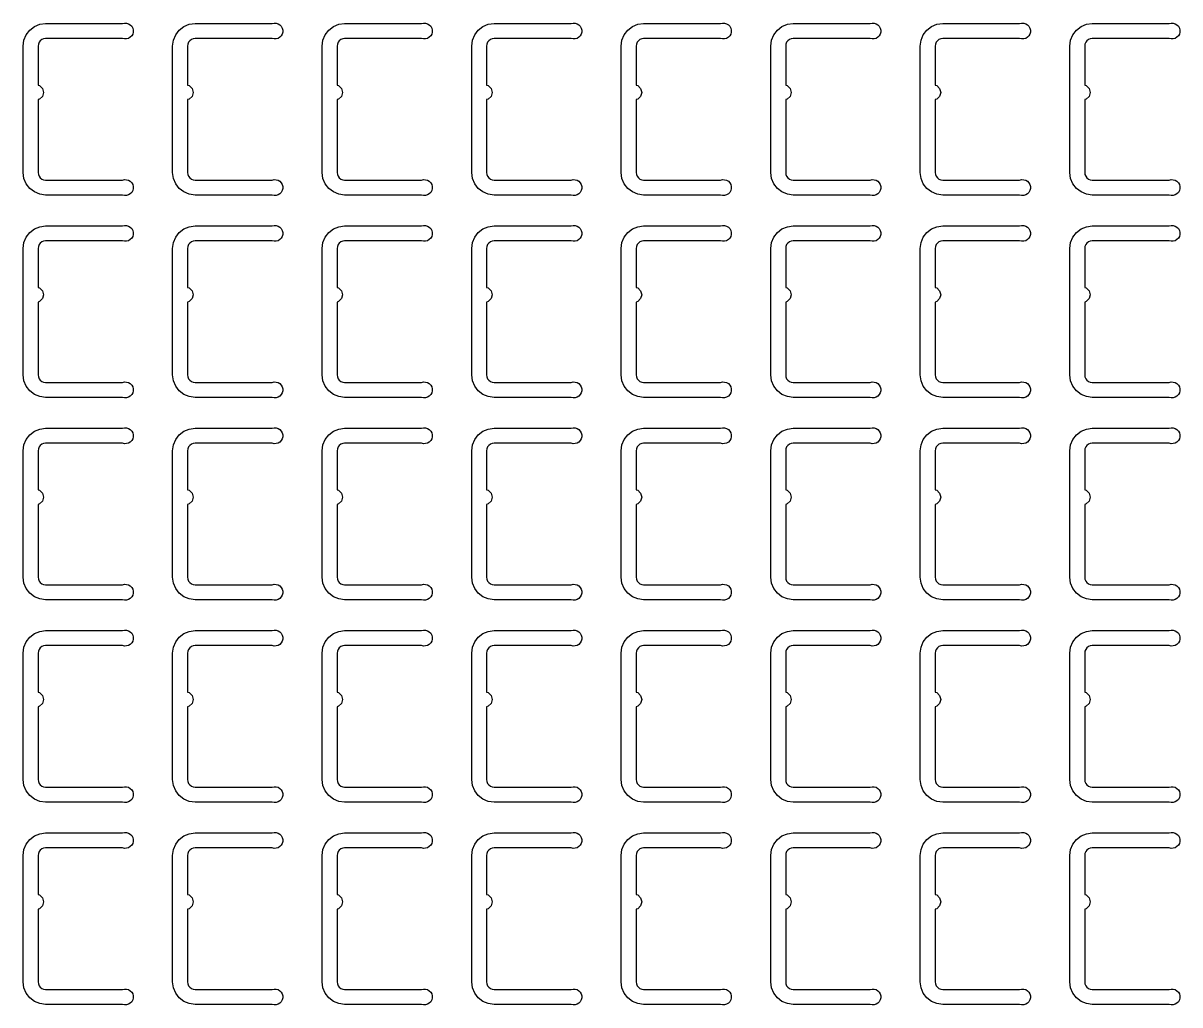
# Model space of a CAD drawing. Extents: x 11 to 212, y 11 to 212.
# Drawn here: x 79.67 to 93.32, y 99.44 to 111.02 of the extents above; entities that cross this region are included whole.
import ezdxf

# ---------------------------------------------------------------- set-up
doc = ezdxf.new("R2010")
doc.units = 0
doc.layers.add('L4', color=7, linetype='continuous')

msp = doc.modelspace()

# ---------------------------------------------------------------- linework, layer by layer
at = {"layer": 'L4'}
for points in [[(80.844, 109.171), (80.867, 109.176), (80.891, 109.175), (80.914, 109.168), (80.935, 109.156), (80.952, 109.139), (80.964, 109.118), (80.97, 109.094), (80.97, 109.07), (80.964, 109.047), (80.952, 109.026), (80.935, 109.009), (80.914, 108.996), (80.891, 108.989), (80.867, 108.989), (80.844, 108.994), (79.935, 108.994), (79.867, 109.003), (79.803, 109.03), (79.748, 109.072), (79.706, 109.126), (79.68, 109.19), (79.671, 109.259), (79.671, 110.753), (79.68, 110.821), (79.706, 110.885), (79.748, 110.94), (79.803, 110.982), (79.867, 111.009), (79.935, 111.018), (80.844, 111.018), (80.867, 111.023), (80.891, 111.022), (80.914, 111.016), (80.935, 111.003), (80.952, 110.986), (80.964, 110.965), (80.97, 110.941), (80.97, 110.917), (80.964, 110.894), (80.952, 110.873), (80.935, 110.856), (80.914, 110.843), (80.891, 110.836), (80.867, 110.836), (80.844, 110.841), (79.935, 110.841), (79.912, 110.838), (79.891, 110.829), (79.873, 110.815), (79.859, 110.797), (79.85, 110.776), (79.847, 110.753), (79.847, 110.292), (79.865, 110.287), (79.899, 110.253), (79.912, 110.206), (79.899, 110.159), (79.865, 110.124), (79.847, 110.12), (79.847, 109.259), (79.85, 109.236), (79.859, 109.215), (79.873, 109.196), (79.891, 109.182), (79.912, 109.174), (79.935, 109.171)], [(82.608, 109.171), (82.632, 109.176), (82.656, 109.175), (82.679, 109.168), (82.7, 109.156), (82.717, 109.139), (82.728, 109.118), (82.735, 109.094), (82.735, 109.07), (82.728, 109.047), (82.717, 109.026), (82.7, 109.009), (82.679, 108.996), (82.656, 108.989), (82.632, 108.989), (82.608, 108.994), (81.7, 108.994), (81.631, 109.003), (81.568, 109.03), (81.513, 109.072), (81.471, 109.126), (81.444, 109.19), (81.435, 109.259), (81.435, 110.753), (81.444, 110.821), (81.471, 110.885), (81.513, 110.94), (81.568, 110.982), (81.631, 111.009), (81.7, 111.018), (82.608, 111.018), (82.632, 111.023), (82.656, 111.022), (82.679, 111.016), (82.7, 111.003), (82.717, 110.986), (82.728, 110.965), (82.735, 110.941), (82.735, 110.917), (82.728, 110.894), (82.717, 110.873), (82.7, 110.856), (82.679, 110.843), (82.656, 110.836), (82.632, 110.836), (82.608, 110.841), (81.7, 110.841), (81.677, 110.838), (81.656, 110.829), (81.638, 110.815), (81.624, 110.797), (81.615, 110.776), (81.612, 110.753), (81.612, 110.292), (81.629, 110.287), (81.664, 110.253), (81.676, 110.206), (81.664, 110.159), (81.629, 110.124), (81.612, 110.12), (81.612, 109.259), (81.615, 109.236), (81.624, 109.215), (81.638, 109.196), (81.656, 109.182), (81.677, 109.174), (81.7, 109.171)], [(84.373, 109.171), (84.397, 109.176), (84.421, 109.175), (84.444, 109.168), (84.464, 109.156), (84.481, 109.139), (84.493, 109.118), (84.499, 109.094), (84.499, 109.07), (84.493, 109.047), (84.481, 109.026), (84.464, 109.009), (84.444, 108.996), (84.421, 108.989), (84.397, 108.989), (84.373, 108.994), (83.465, 108.994), (83.396, 109.003), (83.332, 109.03), (83.278, 109.072), (83.235, 109.126), (83.209, 109.19), (83.2, 109.259), (83.2, 110.753), (83.209, 110.821), (83.235, 110.885), (83.278, 110.94), (83.332, 110.982), (83.396, 111.009), (83.465, 111.018), (84.373, 111.018), (84.397, 111.023), (84.421, 111.022), (84.444, 111.016), (84.464, 111.003), (84.481, 110.986), (84.493, 110.965), (84.499, 110.941), (84.499, 110.917), (84.493, 110.894), (84.481, 110.873), (84.464, 110.856), (84.444, 110.843), (84.421, 110.836), (84.397, 110.836), (84.373, 110.841), (83.465, 110.841), (83.442, 110.838), (83.421, 110.829), (83.402, 110.815), (83.388, 110.797), (83.379, 110.776), (83.376, 110.753), (83.376, 110.292), (83.394, 110.287), (83.429, 110.253), (83.441, 110.206), (83.429, 110.159), (83.394, 110.124), (83.376, 110.12), (83.376, 109.259), (83.379, 109.236), (83.388, 109.215), (83.402, 109.196), (83.421, 109.182), (83.442, 109.174), (83.465, 109.171)], [(86.138, 109.171), (86.161, 109.176), (86.185, 109.175), (86.209, 109.168), (86.229, 109.156), (86.246, 109.139), (86.258, 109.118), (86.264, 109.094), (86.264, 109.07), (86.258, 109.047), (86.246, 109.026), (86.229, 109.009), (86.209, 108.996), (86.185, 108.989), (86.161, 108.989), (86.138, 108.994), (85.229, 108.994), (85.161, 109.003), (85.097, 109.03), (85.042, 109.072), (85, 109.126), (84.974, 109.19), (84.965, 109.259), (84.965, 110.753), (84.974, 110.821), (85, 110.885), (85.042, 110.94), (85.097, 110.982), (85.161, 111.009), (85.229, 111.018), (86.138, 111.018), (86.161, 111.023), (86.185, 111.022), (86.209, 111.016), (86.229, 111.003), (86.246, 110.986), (86.258, 110.965), (86.264, 110.941), (86.264, 110.917), (86.258, 110.894), (86.246, 110.873), (86.229, 110.856), (86.209, 110.843), (86.185, 110.836), (86.161, 110.836), (86.138, 110.841), (85.229, 110.841), (85.207, 110.838), (85.185, 110.829), (85.167, 110.815), (85.153, 110.797), (85.144, 110.776), (85.141, 110.753), (85.141, 110.292), (85.159, 110.287), (85.193, 110.253), (85.206, 110.206), (85.193, 110.159), (85.159, 110.124), (85.141, 110.12), (85.141, 109.259), (85.144, 109.236), (85.153, 109.215), (85.167, 109.196), (85.185, 109.182), (85.207, 109.174), (85.229, 109.171)], [(87.903, 109.171), (87.926, 109.176), (87.95, 109.175), (87.973, 109.168), (87.994, 109.156), (88.011, 109.139), (88.023, 109.118), (88.029, 109.094), (88.029, 109.07), (88.023, 109.047), (88.011, 109.026), (87.994, 109.009), (87.973, 108.996), (87.95, 108.989), (87.926, 108.989), (87.903, 108.994), (86.994, 108.994), (86.926, 109.003), (86.862, 109.03), (86.807, 109.072), (86.765, 109.126), (86.738, 109.19), (86.729, 109.259), (86.729, 110.753), (86.738, 110.821), (86.765, 110.885), (86.807, 110.94), (86.862, 110.982), (86.926, 111.009), (86.994, 111.018), (87.903, 111.018), (87.926, 111.023), (87.95, 111.022), (87.973, 111.016), (87.994, 111.003), (88.011, 110.986), (88.023, 110.965), (88.029, 110.941), (88.029, 110.917), (88.023, 110.894), (88.011, 110.873), (87.994, 110.856), (87.973, 110.843), (87.95, 110.836), (87.926, 110.836), (87.903, 110.841), (86.994, 110.841), (86.971, 110.838), (86.95, 110.829), (86.932, 110.815), (86.918, 110.797), (86.909, 110.776), (86.906, 110.753), (86.906, 110.292), (86.924, 110.287), (86.958, 110.253), (86.971, 110.206), (86.958, 110.159), (86.924, 110.124), (86.906, 110.12), (86.906, 109.259), (86.909, 109.236), (86.918, 109.215), (86.932, 109.196), (86.95, 109.182), (86.971, 109.174), (86.994, 109.171)], [(89.667, 109.171), (89.691, 109.176), (89.715, 109.175), (89.738, 109.168), (89.759, 109.156), (89.775, 109.139), (89.787, 109.118), (89.793, 109.094), (89.793, 109.07), (89.787, 109.047), (89.775, 109.026), (89.759, 109.009), (89.738, 108.996), (89.715, 108.989), (89.691, 108.989), (89.667, 108.994), (88.759, 108.994), (88.69, 109.003), (88.626, 109.03), (88.572, 109.072), (88.53, 109.126), (88.503, 109.19), (88.494, 109.259), (88.494, 110.753), (88.503, 110.821), (88.53, 110.885), (88.572, 110.94), (88.626, 110.982), (88.69, 111.009), (88.759, 111.018), (89.667, 111.018), (89.691, 111.023), (89.715, 111.022), (89.738, 111.016), (89.759, 111.003), (89.775, 110.986), (89.787, 110.965), (89.793, 110.941), (89.793, 110.917), (89.787, 110.894), (89.775, 110.873), (89.759, 110.856), (89.738, 110.843), (89.715, 110.836), (89.691, 110.836), (89.667, 110.841), (88.759, 110.841), (88.736, 110.838), (88.715, 110.829), (88.696, 110.815), (88.682, 110.797), (88.674, 110.776), (88.671, 110.753), (88.671, 110.292), (88.688, 110.287), (88.723, 110.253), (88.735, 110.206), (88.723, 110.159), (88.688, 110.124), (88.671, 110.12), (88.671, 109.259), (88.674, 109.236), (88.682, 109.215), (88.696, 109.196), (88.715, 109.182), (88.736, 109.174), (88.759, 109.171)], [(91.432, 109.171), (91.455, 109.176), (91.48, 109.175), (91.503, 109.168), (91.523, 109.156), (91.54, 109.139), (91.552, 109.118), (91.558, 109.094), (91.558, 109.07), (91.552, 109.047), (91.54, 109.026), (91.523, 109.009), (91.503, 108.996), (91.48, 108.989), (91.455, 108.989), (91.432, 108.994), (90.524, 108.994), (90.455, 109.003), (90.391, 109.03), (90.336, 109.072), (90.294, 109.126), (90.268, 109.19), (90.259, 109.259), (90.259, 110.753), (90.268, 110.821), (90.294, 110.885), (90.336, 110.94), (90.391, 110.982), (90.455, 111.009), (90.524, 111.018), (91.432, 111.018), (91.455, 111.023), (91.48, 111.022), (91.503, 111.016), (91.523, 111.003), (91.54, 110.986), (91.552, 110.965), (91.558, 110.941), (91.558, 110.917), (91.552, 110.894), (91.54, 110.873), (91.523, 110.856), (91.503, 110.843), (91.48, 110.836), (91.455, 110.836), (91.432, 110.841), (90.524, 110.841), (90.501, 110.838), (90.479, 110.829), (90.461, 110.815), (90.447, 110.797), (90.438, 110.776), (90.435, 110.753), (90.435, 110.292), (90.453, 110.287), (90.487, 110.253), (90.5, 110.206), (90.487, 110.159), (90.453, 110.124), (90.435, 110.12), (90.435, 109.259), (90.438, 109.236), (90.447, 109.215), (90.461, 109.196), (90.479, 109.182), (90.501, 109.174), (90.524, 109.171)], [(93.197, 109.171), (93.22, 109.176), (93.244, 109.175), (93.267, 109.168), (93.288, 109.156), (93.305, 109.139), (93.317, 109.118), (93.323, 109.094), (93.323, 109.07), (93.317, 109.047), (93.305, 109.026), (93.288, 109.009), (93.267, 108.996), (93.244, 108.989), (93.22, 108.989), (93.197, 108.994), (92.288, 108.994), (92.22, 109.003), (92.156, 109.03), (92.101, 109.072), (92.059, 109.126), (92.033, 109.19), (92.024, 109.259), (92.024, 110.753), (92.033, 110.821), (92.059, 110.885), (92.101, 110.94), (92.156, 110.982), (92.22, 111.009), (92.288, 111.018), (93.197, 111.018), (93.22, 111.023), (93.244, 111.022), (93.267, 111.016), (93.288, 111.003), (93.305, 110.986), (93.317, 110.965), (93.323, 110.941), (93.323, 110.917), (93.317, 110.894), (93.305, 110.873), (93.288, 110.856), (93.267, 110.843), (93.244, 110.836), (93.22, 110.836), (93.197, 110.841), (92.288, 110.841), (92.265, 110.838), (92.244, 110.829), (92.226, 110.815), (92.212, 110.797), (92.203, 110.776), (92.2, 110.753), (92.2, 110.292), (92.218, 110.287), (92.252, 110.253), (92.265, 110.206), (92.252, 110.159), (92.218, 110.124), (92.2, 110.12), (92.2, 109.259), (92.203, 109.236), (92.212, 109.215), (92.226, 109.196), (92.244, 109.182), (92.265, 109.174), (92.288, 109.171)], [(80.844, 106.782), (80.867, 106.788), (80.891, 106.787), (80.914, 106.78), (80.935, 106.768), (80.952, 106.75), (80.964, 106.729), (80.97, 106.706), (80.97, 106.682), (80.964, 106.659), (80.952, 106.638), (80.935, 106.62), (80.914, 106.608), (80.891, 106.601), (80.867, 106.6), (80.844, 106.606), (79.935, 106.606), (79.867, 106.615), (79.803, 106.641), (79.748, 106.683), (79.706, 106.738), (79.68, 106.802), (79.671, 106.871), (79.671, 108.365), (79.68, 108.433), (79.706, 108.497), (79.748, 108.552), (79.803, 108.594), (79.867, 108.62), (79.935, 108.629), (80.844, 108.629), (80.867, 108.635), (80.891, 108.634), (80.914, 108.627), (80.935, 108.615), (80.952, 108.598), (80.964, 108.577), (80.97, 108.553), (80.97, 108.529), (80.964, 108.506), (80.952, 108.485), (80.935, 108.468), (80.914, 108.455), (80.891, 108.448), (80.867, 108.448), (80.844, 108.453), (79.935, 108.453), (79.912, 108.45), (79.891, 108.441), (79.873, 108.427), (79.859, 108.409), (79.85, 108.388), (79.847, 108.365), (79.847, 107.904), (79.865, 107.899), (79.899, 107.865), (79.912, 107.818), (79.899, 107.771), (79.865, 107.736), (79.847, 107.731), (79.847, 106.871), (79.85, 106.848), (79.859, 106.826), (79.873, 106.808), (79.891, 106.794), (79.912, 106.785), (79.935, 106.782)], [(82.608, 106.782), (82.632, 106.788), (82.656, 106.787), (82.679, 106.78), (82.7, 106.768), (82.717, 106.75), (82.728, 106.729), (82.735, 106.706), (82.735, 106.682), (82.728, 106.659), (82.717, 106.638), (82.7, 106.62), (82.679, 106.608), (82.656, 106.601), (82.632, 106.6), (82.608, 106.606), (81.7, 106.606), (81.631, 106.615), (81.568, 106.641), (81.513, 106.683), (81.471, 106.738), (81.444, 106.802), (81.435, 106.871), (81.435, 108.365), (81.444, 108.433), (81.471, 108.497), (81.513, 108.552), (81.568, 108.594), (81.631, 108.62), (81.7, 108.629), (82.608, 108.629), (82.632, 108.635), (82.656, 108.634), (82.679, 108.627), (82.7, 108.615), (82.717, 108.598), (82.728, 108.577), (82.735, 108.553), (82.735, 108.529), (82.728, 108.506), (82.717, 108.485), (82.7, 108.468), (82.679, 108.455), (82.656, 108.448), (82.632, 108.448), (82.608, 108.453), (81.7, 108.453), (81.677, 108.45), (81.656, 108.441), (81.638, 108.427), (81.624, 108.409), (81.615, 108.388), (81.612, 108.365), (81.612, 107.904), (81.629, 107.899), (81.664, 107.865), (81.676, 107.818), (81.664, 107.771), (81.629, 107.736), (81.612, 107.731), (81.612, 106.871), (81.615, 106.848), (81.624, 106.826), (81.638, 106.808), (81.656, 106.794), (81.677, 106.785), (81.7, 106.782)], [(84.373, 106.782), (84.397, 106.788), (84.421, 106.787), (84.444, 106.78), (84.464, 106.768), (84.481, 106.75), (84.493, 106.729), (84.499, 106.706), (84.499, 106.682), (84.493, 106.659), (84.481, 106.638), (84.464, 106.62), (84.444, 106.608), (84.421, 106.601), (84.397, 106.6), (84.373, 106.606), (83.465, 106.606), (83.396, 106.615), (83.332, 106.641), (83.278, 106.683), (83.235, 106.738), (83.209, 106.802), (83.2, 106.871), (83.2, 108.365), (83.209, 108.433), (83.235, 108.497), (83.278, 108.552), (83.332, 108.594), (83.396, 108.62), (83.465, 108.629), (84.373, 108.629), (84.397, 108.635), (84.421, 108.634), (84.444, 108.627), (84.464, 108.615), (84.481, 108.598), (84.493, 108.577), (84.499, 108.553), (84.499, 108.529), (84.493, 108.506), (84.481, 108.485), (84.464, 108.468), (84.444, 108.455), (84.421, 108.448), (84.397, 108.448), (84.373, 108.453), (83.465, 108.453), (83.442, 108.45), (83.421, 108.441), (83.402, 108.427), (83.388, 108.409), (83.379, 108.388), (83.376, 108.365), (83.376, 107.904), (83.394, 107.899), (83.429, 107.865), (83.441, 107.818), (83.429, 107.771), (83.394, 107.736), (83.376, 107.731), (83.376, 106.871), (83.379, 106.848), (83.388, 106.826), (83.402, 106.808), (83.421, 106.794), (83.442, 106.785), (83.465, 106.782)], [(86.138, 106.782), (86.161, 106.788), (86.185, 106.787), (86.209, 106.78), (86.229, 106.768), (86.246, 106.75), (86.258, 106.729), (86.264, 106.706), (86.264, 106.682), (86.258, 106.659), (86.246, 106.638), (86.229, 106.62), (86.209, 106.608), (86.185, 106.601), (86.161, 106.6), (86.138, 106.606), (85.229, 106.606), (85.161, 106.615), (85.097, 106.641), (85.042, 106.683), (85, 106.738), (84.974, 106.802), (84.965, 106.871), (84.965, 108.365), (84.974, 108.433), (85, 108.497), (85.042, 108.552), (85.097, 108.594), (85.161, 108.62), (85.229, 108.629), (86.138, 108.629), (86.161, 108.635), (86.185, 108.634), (86.209, 108.627), (86.229, 108.615), (86.246, 108.598), (86.258, 108.577), (86.264, 108.553), (86.264, 108.529), (86.258, 108.506), (86.246, 108.485), (86.229, 108.468), (86.209, 108.455), (86.185, 108.448), (86.161, 108.448), (86.138, 108.453), (85.229, 108.453), (85.207, 108.45), (85.185, 108.441), (85.167, 108.427), (85.153, 108.409), (85.144, 108.388), (85.141, 108.365), (85.141, 107.904), (85.159, 107.899), (85.193, 107.865), (85.206, 107.818), (85.193, 107.771), (85.159, 107.736), (85.141, 107.731), (85.141, 106.871), (85.144, 106.848), (85.153, 106.826), (85.167, 106.808), (85.185, 106.794), (85.207, 106.785), (85.229, 106.782)], [(87.903, 106.782), (87.926, 106.788), (87.95, 106.787), (87.973, 106.78), (87.994, 106.768), (88.011, 106.75), (88.023, 106.729), (88.029, 106.706), (88.029, 106.682), (88.023, 106.659), (88.011, 106.638), (87.994, 106.62), (87.973, 106.608), (87.95, 106.601), (87.926, 106.6), (87.903, 106.606), (86.994, 106.606), (86.926, 106.615), (86.862, 106.641), (86.807, 106.683), (86.765, 106.738), (86.738, 106.802), (86.729, 106.871), (86.729, 108.365), (86.738, 108.433), (86.765, 108.497), (86.807, 108.552), (86.862, 108.594), (86.926, 108.62), (86.994, 108.629), (87.903, 108.629), (87.926, 108.635), (87.95, 108.634), (87.973, 108.627), (87.994, 108.615), (88.011, 108.598), (88.023, 108.577), (88.029, 108.553), (88.029, 108.529), (88.023, 108.506), (88.011, 108.485), (87.994, 108.468), (87.973, 108.455), (87.95, 108.448), (87.926, 108.448), (87.903, 108.453), (86.994, 108.453), (86.971, 108.45), (86.95, 108.441), (86.932, 108.427), (86.918, 108.409), (86.909, 108.388), (86.906, 108.365), (86.906, 107.904), (86.924, 107.899), (86.958, 107.865), (86.971, 107.818), (86.958, 107.771), (86.924, 107.736), (86.906, 107.731), (86.906, 106.871), (86.909, 106.848), (86.918, 106.826), (86.932, 106.808), (86.95, 106.794), (86.971, 106.785), (86.994, 106.782)], [(89.667, 106.782), (89.691, 106.788), (89.715, 106.787), (89.738, 106.78), (89.759, 106.768), (89.775, 106.75), (89.787, 106.729), (89.793, 106.706), (89.793, 106.682), (89.787, 106.659), (89.775, 106.638), (89.759, 106.62), (89.738, 106.608), (89.715, 106.601), (89.691, 106.6), (89.667, 106.606), (88.759, 106.606), (88.69, 106.615), (88.626, 106.641), (88.572, 106.683), (88.53, 106.738), (88.503, 106.802), (88.494, 106.871), (88.494, 108.365), (88.503, 108.433), (88.53, 108.497), (88.572, 108.552), (88.626, 108.594), (88.69, 108.62), (88.759, 108.629), (89.667, 108.629), (89.691, 108.635), (89.715, 108.634), (89.738, 108.627), (89.759, 108.615), (89.775, 108.598), (89.787, 108.577), (89.793, 108.553), (89.793, 108.529), (89.787, 108.506), (89.775, 108.485), (89.759, 108.468), (89.738, 108.455), (89.715, 108.448), (89.691, 108.448), (89.667, 108.453), (88.759, 108.453), (88.736, 108.45), (88.715, 108.441), (88.696, 108.427), (88.682, 108.409), (88.674, 108.388), (88.671, 108.365), (88.671, 107.904), (88.688, 107.899), (88.723, 107.865), (88.735, 107.818), (88.723, 107.771), (88.688, 107.736), (88.671, 107.731), (88.671, 106.871), (88.674, 106.848), (88.682, 106.826), (88.696, 106.808), (88.715, 106.794), (88.736, 106.785), (88.759, 106.782)], [(91.432, 106.782), (91.455, 106.788), (91.48, 106.787), (91.503, 106.78), (91.523, 106.768), (91.54, 106.75), (91.552, 106.729), (91.558, 106.706), (91.558, 106.682), (91.552, 106.659), (91.54, 106.638), (91.523, 106.62), (91.503, 106.608), (91.48, 106.601), (91.455, 106.6), (91.432, 106.606), (90.524, 106.606), (90.455, 106.615), (90.391, 106.641), (90.336, 106.683), (90.294, 106.738), (90.268, 106.802), (90.259, 106.871), (90.259, 108.365), (90.268, 108.433), (90.294, 108.497), (90.336, 108.552), (90.391, 108.594), (90.455, 108.62), (90.524, 108.629), (91.432, 108.629), (91.455, 108.635), (91.48, 108.634), (91.503, 108.627), (91.523, 108.615), (91.54, 108.598), (91.552, 108.577), (91.558, 108.553), (91.558, 108.529), (91.552, 108.506), (91.54, 108.485), (91.523, 108.468), (91.503, 108.455), (91.48, 108.448), (91.455, 108.448), (91.432, 108.453), (90.524, 108.453), (90.501, 108.45), (90.479, 108.441), (90.461, 108.427), (90.447, 108.409), (90.438, 108.388), (90.435, 108.365), (90.435, 107.904), (90.453, 107.899), (90.487, 107.865), (90.5, 107.818), (90.487, 107.771), (90.453, 107.736), (90.435, 107.731), (90.435, 106.871), (90.438, 106.848), (90.447, 106.826), (90.461, 106.808), (90.479, 106.794), (90.501, 106.785), (90.524, 106.782)], [(93.197, 106.782), (93.22, 106.788), (93.244, 106.787), (93.267, 106.78), (93.288, 106.768), (93.305, 106.75), (93.317, 106.729), (93.323, 106.706), (93.323, 106.682), (93.317, 106.659), (93.305, 106.638), (93.288, 106.62), (93.267, 106.608), (93.244, 106.601), (93.22, 106.6), (93.197, 106.606), (92.288, 106.606), (92.22, 106.615), (92.156, 106.641), (92.101, 106.683), (92.059, 106.738), (92.033, 106.802), (92.024, 106.871), (92.024, 108.365), (92.033, 108.433), (92.059, 108.497), (92.101, 108.552), (92.156, 108.594), (92.22, 108.62), (92.288, 108.629), (93.197, 108.629), (93.22, 108.635), (93.244, 108.634), (93.267, 108.627), (93.288, 108.615), (93.305, 108.598), (93.317, 108.577), (93.323, 108.553), (93.323, 108.529), (93.317, 108.506), (93.305, 108.485), (93.288, 108.468), (93.267, 108.455), (93.244, 108.448), (93.22, 108.448), (93.197, 108.453), (92.288, 108.453), (92.265, 108.45), (92.244, 108.441), (92.226, 108.427), (92.212, 108.409), (92.203, 108.388), (92.2, 108.365), (92.2, 107.904), (92.218, 107.899), (92.252, 107.865), (92.265, 107.818), (92.252, 107.771), (92.218, 107.736), (92.2, 107.731), (92.2, 106.871), (92.203, 106.848), (92.212, 106.826), (92.226, 106.808), (92.244, 106.794), (92.265, 106.785), (92.288, 106.782)], [(80.844, 104.394), (80.867, 104.4), (80.891, 104.399), (80.914, 104.392), (80.935, 104.38), (80.952, 104.362), (80.964, 104.341), (80.97, 104.318), (80.97, 104.294), (80.964, 104.271), (80.952, 104.25), (80.935, 104.232), (80.914, 104.22), (80.891, 104.213), (80.867, 104.212), (80.844, 104.218), (79.935, 104.218), (79.867, 104.227), (79.803, 104.253), (79.748, 104.295), (79.706, 104.35), (79.68, 104.414), (79.671, 104.482), (79.671, 105.976), (79.68, 106.045), (79.706, 106.109), (79.748, 106.164), (79.803, 106.206), (79.867, 106.232), (79.935, 106.241), (80.844, 106.241), (80.867, 106.247), (80.891, 106.246), (80.914, 106.239), (80.935, 106.227), (80.952, 106.209), (80.964, 106.188), (80.97, 106.165), (80.97, 106.141), (80.964, 106.118), (80.952, 106.097), (80.935, 106.079), (80.914, 106.067), (80.891, 106.06), (80.867, 106.059), (80.844, 106.065), (79.935, 106.065), (79.912, 106.062), (79.891, 106.053), (79.873, 106.039), (79.859, 106.021), (79.85, 105.999), (79.847, 105.976), (79.847, 105.516), (79.865, 105.511), (79.899, 105.476), (79.912, 105.429), (79.899, 105.382), (79.865, 105.348), (79.847, 105.343), (79.847, 104.482), (79.85, 104.46), (79.859, 104.438), (79.873, 104.42), (79.891, 104.406), (79.912, 104.397), (79.935, 104.394)], [(82.608, 104.394), (82.632, 104.4), (82.656, 104.399), (82.679, 104.392), (82.7, 104.38), (82.717, 104.362), (82.728, 104.341), (82.735, 104.318), (82.735, 104.294), (82.728, 104.271), (82.717, 104.25), (82.7, 104.232), (82.679, 104.22), (82.656, 104.213), (82.632, 104.212), (82.608, 104.218), (81.7, 104.218), (81.631, 104.227), (81.568, 104.253), (81.513, 104.295), (81.471, 104.35), (81.444, 104.414), (81.435, 104.482), (81.435, 105.976), (81.444, 106.045), (81.471, 106.109), (81.513, 106.164), (81.568, 106.206), (81.631, 106.232), (81.7, 106.241), (82.608, 106.241), (82.632, 106.247), (82.656, 106.246), (82.679, 106.239), (82.7, 106.227), (82.717, 106.209), (82.728, 106.188), (82.735, 106.165), (82.735, 106.141), (82.728, 106.118), (82.717, 106.097), (82.7, 106.079), (82.679, 106.067), (82.656, 106.06), (82.632, 106.059), (82.608, 106.065), (81.7, 106.065), (81.677, 106.062), (81.656, 106.053), (81.638, 106.039), (81.624, 106.021), (81.615, 105.999), (81.612, 105.976), (81.612, 105.516), (81.629, 105.511), (81.664, 105.476), (81.676, 105.429), (81.664, 105.382), (81.629, 105.348), (81.612, 105.343), (81.612, 104.482), (81.615, 104.46), (81.624, 104.438), (81.638, 104.42), (81.656, 104.406), (81.677, 104.397), (81.7, 104.394)], [(84.373, 104.394), (84.397, 104.4), (84.421, 104.399), (84.444, 104.392), (84.464, 104.38), (84.481, 104.362), (84.493, 104.341), (84.499, 104.318), (84.499, 104.294), (84.493, 104.271), (84.481, 104.25), (84.464, 104.232), (84.444, 104.22), (84.421, 104.213), (84.397, 104.212), (84.373, 104.218), (83.465, 104.218), (83.396, 104.227), (83.332, 104.253), (83.278, 104.295), (83.235, 104.35), (83.209, 104.414), (83.2, 104.482), (83.2, 105.976), (83.209, 106.045), (83.235, 106.109), (83.278, 106.164), (83.332, 106.206), (83.396, 106.232), (83.465, 106.241), (84.373, 106.241), (84.397, 106.247), (84.421, 106.246), (84.444, 106.239), (84.464, 106.227), (84.481, 106.209), (84.493, 106.188), (84.499, 106.165), (84.499, 106.141), (84.493, 106.118), (84.481, 106.097), (84.464, 106.079), (84.444, 106.067), (84.421, 106.06), (84.397, 106.059), (84.373, 106.065), (83.465, 106.065), (83.442, 106.062), (83.421, 106.053), (83.402, 106.039), (83.388, 106.021), (83.379, 105.999), (83.376, 105.976), (83.376, 105.516), (83.394, 105.511), (83.429, 105.476), (83.441, 105.429), (83.429, 105.382), (83.394, 105.348), (83.376, 105.343), (83.376, 104.482), (83.379, 104.46), (83.388, 104.438), (83.402, 104.42), (83.421, 104.406), (83.442, 104.397), (83.465, 104.394)], [(86.138, 104.394), (86.161, 104.4), (86.185, 104.399), (86.209, 104.392), (86.229, 104.38), (86.246, 104.362), (86.258, 104.341), (86.264, 104.318), (86.264, 104.294), (86.258, 104.271), (86.246, 104.25), (86.229, 104.232), (86.209, 104.22), (86.185, 104.213), (86.161, 104.212), (86.138, 104.218), (85.229, 104.218), (85.161, 104.227), (85.097, 104.253), (85.042, 104.295), (85, 104.35), (84.974, 104.414), (84.965, 104.482), (84.965, 105.976), (84.974, 106.045), (85, 106.109), (85.042, 106.164), (85.097, 106.206), (85.161, 106.232), (85.229, 106.241), (86.138, 106.241), (86.161, 106.247), (86.185, 106.246), (86.209, 106.239), (86.229, 106.227), (86.246, 106.209), (86.258, 106.188), (86.264, 106.165), (86.264, 106.141), (86.258, 106.118), (86.246, 106.097), (86.229, 106.079), (86.209, 106.067), (86.185, 106.06), (86.161, 106.059), (86.138, 106.065), (85.229, 106.065), (85.207, 106.062), (85.185, 106.053), (85.167, 106.039), (85.153, 106.021), (85.144, 105.999), (85.141, 105.976), (85.141, 105.516), (85.159, 105.511), (85.193, 105.476), (85.206, 105.429), (85.193, 105.382), (85.159, 105.348), (85.141, 105.343), (85.141, 104.482), (85.144, 104.46), (85.153, 104.438), (85.167, 104.42), (85.185, 104.406), (85.207, 104.397), (85.229, 104.394)], [(87.903, 104.394), (87.926, 104.4), (87.95, 104.399), (87.973, 104.392), (87.994, 104.38), (88.011, 104.362), (88.023, 104.341), (88.029, 104.318), (88.029, 104.294), (88.023, 104.271), (88.011, 104.25), (87.994, 104.232), (87.973, 104.22), (87.95, 104.213), (87.926, 104.212), (87.903, 104.218), (86.994, 104.218), (86.926, 104.227), (86.862, 104.253), (86.807, 104.295), (86.765, 104.35), (86.738, 104.414), (86.729, 104.482), (86.729, 105.976), (86.738, 106.045), (86.765, 106.109), (86.807, 106.164), (86.862, 106.206), (86.926, 106.232), (86.994, 106.241), (87.903, 106.241), (87.926, 106.247), (87.95, 106.246), (87.973, 106.239), (87.994, 106.227), (88.011, 106.209), (88.023, 106.188), (88.029, 106.165), (88.029, 106.141), (88.023, 106.118), (88.011, 106.097), (87.994, 106.079), (87.973, 106.067), (87.95, 106.06), (87.926, 106.059), (87.903, 106.065), (86.994, 106.065), (86.971, 106.062), (86.95, 106.053), (86.932, 106.039), (86.918, 106.021), (86.909, 105.999), (86.906, 105.976), (86.906, 105.516), (86.924, 105.511), (86.958, 105.476), (86.971, 105.429), (86.958, 105.382), (86.924, 105.348), (86.906, 105.343), (86.906, 104.482), (86.909, 104.46), (86.918, 104.438), (86.932, 104.42), (86.95, 104.406), (86.971, 104.397), (86.994, 104.394)], [(89.667, 104.394), (89.691, 104.4), (89.715, 104.399), (89.738, 104.392), (89.759, 104.38), (89.775, 104.362), (89.787, 104.341), (89.793, 104.318), (89.793, 104.294), (89.787, 104.271), (89.775, 104.25), (89.759, 104.232), (89.738, 104.22), (89.715, 104.213), (89.691, 104.212), (89.667, 104.218), (88.759, 104.218), (88.69, 104.227), (88.626, 104.253), (88.572, 104.295), (88.53, 104.35), (88.503, 104.414), (88.494, 104.482), (88.494, 105.976), (88.503, 106.045), (88.53, 106.109), (88.572, 106.164), (88.626, 106.206), (88.69, 106.232), (88.759, 106.241), (89.667, 106.241), (89.691, 106.247), (89.715, 106.246), (89.738, 106.239), (89.759, 106.227), (89.775, 106.209), (89.787, 106.188), (89.793, 106.165), (89.793, 106.141), (89.787, 106.118), (89.775, 106.097), (89.759, 106.079), (89.738, 106.067), (89.715, 106.06), (89.691, 106.059), (89.667, 106.065), (88.759, 106.065), (88.736, 106.062), (88.715, 106.053), (88.696, 106.039), (88.682, 106.021), (88.674, 105.999), (88.671, 105.976), (88.671, 105.516), (88.688, 105.511), (88.723, 105.476), (88.735, 105.429), (88.723, 105.382), (88.688, 105.348), (88.671, 105.343), (88.671, 104.482), (88.674, 104.46), (88.682, 104.438), (88.696, 104.42), (88.715, 104.406), (88.736, 104.397), (88.759, 104.394)], [(91.432, 104.394), (91.455, 104.4), (91.48, 104.399), (91.503, 104.392), (91.523, 104.38), (91.54, 104.362), (91.552, 104.341), (91.558, 104.318), (91.558, 104.294), (91.552, 104.271), (91.54, 104.25), (91.523, 104.232), (91.503, 104.22), (91.48, 104.213), (91.455, 104.212), (91.432, 104.218), (90.524, 104.218), (90.455, 104.227), (90.391, 104.253), (90.336, 104.295), (90.294, 104.35), (90.268, 104.414), (90.259, 104.482), (90.259, 105.976), (90.268, 106.045), (90.294, 106.109), (90.336, 106.164), (90.391, 106.206), (90.455, 106.232), (90.524, 106.241), (91.432, 106.241), (91.455, 106.247), (91.48, 106.246), (91.503, 106.239), (91.523, 106.227), (91.54, 106.209), (91.552, 106.188), (91.558, 106.165), (91.558, 106.141), (91.552, 106.118), (91.54, 106.097), (91.523, 106.079), (91.503, 106.067), (91.48, 106.06), (91.455, 106.059), (91.432, 106.065), (90.524, 106.065), (90.501, 106.062), (90.479, 106.053), (90.461, 106.039), (90.447, 106.021), (90.438, 105.999), (90.435, 105.976), (90.435, 105.516), (90.453, 105.511), (90.487, 105.476), (90.5, 105.429), (90.487, 105.382), (90.453, 105.348), (90.435, 105.343), (90.435, 104.482), (90.438, 104.46), (90.447, 104.438), (90.461, 104.42), (90.479, 104.406), (90.501, 104.397), (90.524, 104.394)], [(93.197, 104.394), (93.22, 104.4), (93.244, 104.399), (93.267, 104.392), (93.288, 104.38), (93.305, 104.362), (93.317, 104.341), (93.323, 104.318), (93.323, 104.294), (93.317, 104.271), (93.305, 104.25), (93.288, 104.232), (93.267, 104.22), (93.244, 104.213), (93.22, 104.212), (93.197, 104.218), (92.288, 104.218), (92.22, 104.227), (92.156, 104.253), (92.101, 104.295), (92.059, 104.35), (92.033, 104.414), (92.024, 104.482), (92.024, 105.976), (92.033, 106.045), (92.059, 106.109), (92.101, 106.164), (92.156, 106.206), (92.22, 106.232), (92.288, 106.241), (93.197, 106.241), (93.22, 106.247), (93.244, 106.246), (93.267, 106.239), (93.288, 106.227), (93.305, 106.209), (93.317, 106.188), (93.323, 106.165), (93.323, 106.141), (93.317, 106.118), (93.305, 106.097), (93.288, 106.079), (93.267, 106.067), (93.244, 106.06), (93.22, 106.059), (93.197, 106.065), (92.288, 106.065), (92.265, 106.062), (92.244, 106.053), (92.226, 106.039), (92.212, 106.021), (92.203, 105.999), (92.2, 105.976), (92.2, 105.516), (92.218, 105.511), (92.252, 105.476), (92.265, 105.429), (92.252, 105.382), (92.218, 105.348), (92.2, 105.343), (92.2, 104.482), (92.203, 104.46), (92.212, 104.438), (92.226, 104.42), (92.244, 104.406), (92.265, 104.397), (92.288, 104.394)], [(80.844, 102.006), (80.867, 102.011), (80.891, 102.011), (80.914, 102.004), (80.935, 101.991), (80.952, 101.974), (80.964, 101.953), (80.97, 101.93), (80.97, 101.906), (80.964, 101.882), (80.952, 101.861), (80.935, 101.844), (80.914, 101.832), (80.891, 101.825), (80.867, 101.824), (80.844, 101.829), (79.935, 101.829), (79.867, 101.838), (79.803, 101.865), (79.748, 101.907), (79.706, 101.962), (79.68, 102.026), (79.671, 102.094), (79.671, 103.588), (79.68, 103.657), (79.706, 103.721), (79.748, 103.775), (79.803, 103.817), (79.867, 103.844), (79.935, 103.853), (80.844, 103.853), (80.867, 103.858), (80.891, 103.858), (80.914, 103.851), (80.935, 103.838), (80.952, 103.821), (80.964, 103.8), (80.97, 103.777), (80.97, 103.753), (80.964, 103.729), (80.952, 103.708), (80.935, 103.691), (80.914, 103.679), (80.891, 103.672), (80.867, 103.671), (80.844, 103.676), (79.935, 103.676), (79.912, 103.673), (79.891, 103.665), (79.873, 103.651), (79.859, 103.632), (79.85, 103.611), (79.847, 103.588), (79.847, 103.127), (79.865, 103.123), (79.899, 103.088), (79.912, 103.041), (79.899, 102.994), (79.865, 102.96), (79.847, 102.955), (79.847, 102.094), (79.85, 102.071), (79.859, 102.05), (79.873, 102.032), (79.891, 102.018), (79.912, 102.009), (79.935, 102.006)], [(82.608, 102.006), (82.632, 102.011), (82.656, 102.011), (82.679, 102.004), (82.7, 101.991), (82.717, 101.974), (82.728, 101.953), (82.735, 101.93), (82.735, 101.906), (82.728, 101.882), (82.717, 101.861), (82.7, 101.844), (82.679, 101.832), (82.656, 101.825), (82.632, 101.824), (82.608, 101.829), (81.7, 101.829), (81.631, 101.838), (81.568, 101.865), (81.513, 101.907), (81.471, 101.962), (81.444, 102.026), (81.435, 102.094), (81.435, 103.588), (81.444, 103.657), (81.471, 103.721), (81.513, 103.775), (81.568, 103.817), (81.631, 103.844), (81.7, 103.853), (82.608, 103.853), (82.632, 103.858), (82.656, 103.858), (82.679, 103.851), (82.7, 103.838), (82.717, 103.821), (82.728, 103.8), (82.735, 103.777), (82.735, 103.753), (82.728, 103.729), (82.717, 103.708), (82.7, 103.691), (82.679, 103.679), (82.656, 103.672), (82.632, 103.671), (82.608, 103.676), (81.7, 103.676), (81.677, 103.673), (81.656, 103.665), (81.638, 103.651), (81.624, 103.632), (81.615, 103.611), (81.612, 103.588), (81.612, 103.127), (81.629, 103.123), (81.664, 103.088), (81.676, 103.041), (81.664, 102.994), (81.629, 102.96), (81.612, 102.955), (81.612, 102.094), (81.615, 102.071), (81.624, 102.05), (81.638, 102.032), (81.656, 102.018), (81.677, 102.009), (81.7, 102.006)], [(84.373, 102.006), (84.397, 102.011), (84.421, 102.011), (84.444, 102.004), (84.464, 101.991), (84.481, 101.974), (84.493, 101.953), (84.499, 101.93), (84.499, 101.906), (84.493, 101.882), (84.481, 101.861), (84.464, 101.844), (84.444, 101.832), (84.421, 101.825), (84.397, 101.824), (84.373, 101.829), (83.465, 101.829), (83.396, 101.838), (83.332, 101.865), (83.278, 101.907), (83.235, 101.962), (83.209, 102.026), (83.2, 102.094), (83.2, 103.588), (83.209, 103.657), (83.235, 103.721), (83.278, 103.775), (83.332, 103.817), (83.396, 103.844), (83.465, 103.853), (84.373, 103.853), (84.397, 103.858), (84.421, 103.858), (84.444, 103.851), (84.464, 103.838), (84.481, 103.821), (84.493, 103.8), (84.499, 103.777), (84.499, 103.753), (84.493, 103.729), (84.481, 103.708), (84.464, 103.691), (84.444, 103.679), (84.421, 103.672), (84.397, 103.671), (84.373, 103.676), (83.465, 103.676), (83.442, 103.673), (83.421, 103.665), (83.402, 103.651), (83.388, 103.632), (83.379, 103.611), (83.376, 103.588), (83.376, 103.127), (83.394, 103.123), (83.429, 103.088), (83.441, 103.041), (83.429, 102.994), (83.394, 102.96), (83.376, 102.955), (83.376, 102.094), (83.379, 102.071), (83.388, 102.05), (83.402, 102.032), (83.421, 102.018), (83.442, 102.009), (83.465, 102.006)], [(86.138, 102.006), (86.161, 102.011), (86.185, 102.011), (86.209, 102.004), (86.229, 101.991), (86.246, 101.974), (86.258, 101.953), (86.264, 101.93), (86.264, 101.906), (86.258, 101.882), (86.246, 101.861), (86.229, 101.844), (86.209, 101.832), (86.185, 101.825), (86.161, 101.824), (86.138, 101.829), (85.229, 101.829), (85.161, 101.838), (85.097, 101.865), (85.042, 101.907), (85, 101.962), (84.974, 102.026), (84.965, 102.094), (84.965, 103.588), (84.974, 103.657), (85, 103.721), (85.042, 103.775), (85.097, 103.817), (85.161, 103.844), (85.229, 103.853), (86.138, 103.853), (86.161, 103.858), (86.185, 103.858), (86.209, 103.851), (86.229, 103.838), (86.246, 103.821), (86.258, 103.8), (86.264, 103.777), (86.264, 103.753), (86.258, 103.729), (86.246, 103.708), (86.229, 103.691), (86.209, 103.679), (86.185, 103.672), (86.161, 103.671), (86.138, 103.676), (85.229, 103.676), (85.207, 103.673), (85.185, 103.665), (85.167, 103.651), (85.153, 103.632), (85.144, 103.611), (85.141, 103.588), (85.141, 103.127), (85.159, 103.123), (85.193, 103.088), (85.206, 103.041), (85.193, 102.994), (85.159, 102.96), (85.141, 102.955), (85.141, 102.094), (85.144, 102.071), (85.153, 102.05), (85.167, 102.032), (85.185, 102.018), (85.207, 102.009), (85.229, 102.006)], [(87.903, 102.006), (87.926, 102.011), (87.95, 102.011), (87.973, 102.004), (87.994, 101.991), (88.011, 101.974), (88.023, 101.953), (88.029, 101.93), (88.029, 101.906), (88.023, 101.882), (88.011, 101.861), (87.994, 101.844), (87.973, 101.832), (87.95, 101.825), (87.926, 101.824), (87.903, 101.829), (86.994, 101.829), (86.926, 101.838), (86.862, 101.865), (86.807, 101.907), (86.765, 101.962), (86.738, 102.026), (86.729, 102.094), (86.729, 103.588), (86.738, 103.657), (86.765, 103.721), (86.807, 103.775), (86.862, 103.817), (86.926, 103.844), (86.994, 103.853), (87.903, 103.853), (87.926, 103.858), (87.95, 103.858), (87.973, 103.851), (87.994, 103.838), (88.011, 103.821), (88.023, 103.8), (88.029, 103.777), (88.029, 103.753), (88.023, 103.729), (88.011, 103.708), (87.994, 103.691), (87.973, 103.679), (87.95, 103.672), (87.926, 103.671), (87.903, 103.676), (86.994, 103.676), (86.971, 103.673), (86.95, 103.665), (86.932, 103.651), (86.918, 103.632), (86.909, 103.611), (86.906, 103.588), (86.906, 103.127), (86.924, 103.123), (86.958, 103.088), (86.971, 103.041), (86.958, 102.994), (86.924, 102.96), (86.906, 102.955), (86.906, 102.094), (86.909, 102.071), (86.918, 102.05), (86.932, 102.032), (86.95, 102.018), (86.971, 102.009), (86.994, 102.006)], [(89.667, 102.006), (89.691, 102.011), (89.715, 102.011), (89.738, 102.004), (89.759, 101.991), (89.775, 101.974), (89.787, 101.953), (89.793, 101.93), (89.793, 101.906), (89.787, 101.882), (89.775, 101.861), (89.759, 101.844), (89.738, 101.832), (89.715, 101.825), (89.691, 101.824), (89.667, 101.829), (88.759, 101.829), (88.69, 101.838), (88.626, 101.865), (88.572, 101.907), (88.53, 101.962), (88.503, 102.026), (88.494, 102.094), (88.494, 103.588), (88.503, 103.657), (88.53, 103.721), (88.572, 103.775), (88.626, 103.817), (88.69, 103.844), (88.759, 103.853), (89.667, 103.853), (89.691, 103.858), (89.715, 103.858), (89.738, 103.851), (89.759, 103.838), (89.775, 103.821), (89.787, 103.8), (89.793, 103.777), (89.793, 103.753), (89.787, 103.729), (89.775, 103.708), (89.759, 103.691), (89.738, 103.679), (89.715, 103.672), (89.691, 103.671), (89.667, 103.676), (88.759, 103.676), (88.736, 103.673), (88.715, 103.665), (88.696, 103.651), (88.682, 103.632), (88.674, 103.611), (88.671, 103.588), (88.671, 103.127), (88.688, 103.123), (88.723, 103.088), (88.735, 103.041), (88.723, 102.994), (88.688, 102.96), (88.671, 102.955), (88.671, 102.094), (88.674, 102.071), (88.682, 102.05), (88.696, 102.032), (88.715, 102.018), (88.736, 102.009), (88.759, 102.006)], [(91.432, 102.006), (91.455, 102.011), (91.48, 102.011), (91.503, 102.004), (91.523, 101.991), (91.54, 101.974), (91.552, 101.953), (91.558, 101.93), (91.558, 101.906), (91.552, 101.882), (91.54, 101.861), (91.523, 101.844), (91.503, 101.832), (91.48, 101.825), (91.455, 101.824), (91.432, 101.829), (90.524, 101.829), (90.455, 101.838), (90.391, 101.865), (90.336, 101.907), (90.294, 101.962), (90.268, 102.026), (90.259, 102.094), (90.259, 103.588), (90.268, 103.657), (90.294, 103.721), (90.336, 103.775), (90.391, 103.817), (90.455, 103.844), (90.524, 103.853), (91.432, 103.853), (91.455, 103.858), (91.48, 103.858), (91.503, 103.851), (91.523, 103.838), (91.54, 103.821), (91.552, 103.8), (91.558, 103.777), (91.558, 103.753), (91.552, 103.729), (91.54, 103.708), (91.523, 103.691), (91.503, 103.679), (91.48, 103.672), (91.455, 103.671), (91.432, 103.676), (90.524, 103.676), (90.501, 103.673), (90.479, 103.665), (90.461, 103.651), (90.447, 103.632), (90.438, 103.611), (90.435, 103.588), (90.435, 103.127), (90.453, 103.123), (90.487, 103.088), (90.5, 103.041), (90.487, 102.994), (90.453, 102.96), (90.435, 102.955), (90.435, 102.094), (90.438, 102.071), (90.447, 102.05), (90.461, 102.032), (90.479, 102.018), (90.501, 102.009), (90.524, 102.006)], [(93.197, 102.006), (93.22, 102.011), (93.244, 102.011), (93.267, 102.004), (93.288, 101.991), (93.305, 101.974), (93.317, 101.953), (93.323, 101.93), (93.323, 101.906), (93.317, 101.882), (93.305, 101.861), (93.288, 101.844), (93.267, 101.832), (93.244, 101.825), (93.22, 101.824), (93.197, 101.829), (92.288, 101.829), (92.22, 101.838), (92.156, 101.865), (92.101, 101.907), (92.059, 101.962), (92.033, 102.026), (92.024, 102.094), (92.024, 103.588), (92.033, 103.657), (92.059, 103.721), (92.101, 103.775), (92.156, 103.817), (92.22, 103.844), (92.288, 103.853), (93.197, 103.853), (93.22, 103.858), (93.244, 103.858), (93.267, 103.851), (93.288, 103.838), (93.305, 103.821), (93.317, 103.8), (93.323, 103.777), (93.323, 103.753), (93.317, 103.729), (93.305, 103.708), (93.288, 103.691), (93.267, 103.679), (93.244, 103.672), (93.22, 103.671), (93.197, 103.676), (92.288, 103.676), (92.265, 103.673), (92.244, 103.665), (92.226, 103.651), (92.212, 103.632), (92.203, 103.611), (92.2, 103.588), (92.2, 103.127), (92.218, 103.123), (92.252, 103.088), (92.265, 103.041), (92.252, 102.994), (92.218, 102.96), (92.2, 102.955), (92.2, 102.094), (92.203, 102.071), (92.212, 102.05), (92.226, 102.032), (92.244, 102.018), (92.265, 102.009), (92.288, 102.006)], [(80.844, 99.618), (80.867, 99.623), (80.891, 99.622), (80.914, 99.616), (80.935, 99.603), (80.952, 99.586), (80.964, 99.565), (80.97, 99.541), (80.97, 99.517), (80.964, 99.494), (80.952, 99.473), (80.935, 99.456), (80.914, 99.443), (80.891, 99.436), (80.867, 99.436), (80.844, 99.441), (79.935, 99.441), (79.867, 99.45), (79.803, 99.477), (79.748, 99.519), (79.706, 99.574), (79.68, 99.637), (79.671, 99.706), (79.671, 101.2), (79.68, 101.269), (79.706, 101.332), (79.748, 101.387), (79.803, 101.429), (79.867, 101.456), (79.935, 101.465), (80.844, 101.465), (80.867, 101.47), (80.891, 101.469), (80.914, 101.463), (80.935, 101.45), (80.952, 101.433), (80.964, 101.412), (80.97, 101.389), (80.97, 101.364), (80.964, 101.341), (80.952, 101.32), (80.935, 101.303), (80.914, 101.29), (80.891, 101.284), (80.867, 101.283), (80.844, 101.288), (79.935, 101.288), (79.912, 101.285), (79.891, 101.276), (79.873, 101.262), (79.859, 101.244), (79.85, 101.223), (79.847, 101.2), (79.847, 100.739), (79.865, 100.734), (79.899, 100.7), (79.912, 100.653), (79.899, 100.606), (79.865, 100.571), (79.847, 100.567), (79.847, 99.706), (79.85, 99.683), (79.859, 99.662), (79.873, 99.643), (79.891, 99.629), (79.912, 99.621), (79.935, 99.618)], [(82.608, 99.618), (82.632, 99.623), (82.656, 99.622), (82.679, 99.616), (82.7, 99.603), (82.717, 99.586), (82.728, 99.565), (82.735, 99.541), (82.735, 99.517), (82.728, 99.494), (82.717, 99.473), (82.7, 99.456), (82.679, 99.443), (82.656, 99.436), (82.632, 99.436), (82.608, 99.441), (81.7, 99.441), (81.631, 99.45), (81.568, 99.477), (81.513, 99.519), (81.471, 99.574), (81.444, 99.637), (81.435, 99.706), (81.435, 101.2), (81.444, 101.269), (81.471, 101.332), (81.513, 101.387), (81.568, 101.429), (81.631, 101.456), (81.7, 101.465), (82.608, 101.465), (82.632, 101.47), (82.656, 101.469), (82.679, 101.463), (82.7, 101.45), (82.717, 101.433), (82.728, 101.412), (82.735, 101.389), (82.735, 101.364), (82.728, 101.341), (82.717, 101.32), (82.7, 101.303), (82.679, 101.29), (82.656, 101.284), (82.632, 101.283), (82.608, 101.288), (81.7, 101.288), (81.677, 101.285), (81.656, 101.276), (81.638, 101.262), (81.624, 101.244), (81.615, 101.223), (81.612, 101.2), (81.612, 100.739), (81.629, 100.734), (81.664, 100.7), (81.676, 100.653), (81.664, 100.606), (81.629, 100.571), (81.612, 100.567), (81.612, 99.706), (81.615, 99.683), (81.624, 99.662), (81.638, 99.643), (81.656, 99.629), (81.677, 99.621), (81.7, 99.618)], [(84.373, 99.618), (84.397, 99.623), (84.421, 99.622), (84.444, 99.616), (84.464, 99.603), (84.481, 99.586), (84.493, 99.565), (84.499, 99.541), (84.499, 99.517), (84.493, 99.494), (84.481, 99.473), (84.464, 99.456), (84.444, 99.443), (84.421, 99.436), (84.397, 99.436), (84.373, 99.441), (83.465, 99.441), (83.396, 99.45), (83.332, 99.477), (83.278, 99.519), (83.235, 99.574), (83.209, 99.637), (83.2, 99.706), (83.2, 101.2), (83.209, 101.269), (83.235, 101.332), (83.278, 101.387), (83.332, 101.429), (83.396, 101.456), (83.465, 101.465), (84.373, 101.465), (84.397, 101.47), (84.421, 101.469), (84.444, 101.463), (84.464, 101.45), (84.481, 101.433), (84.493, 101.412), (84.499, 101.389), (84.499, 101.364), (84.493, 101.341), (84.481, 101.32), (84.464, 101.303), (84.444, 101.29), (84.421, 101.284), (84.397, 101.283), (84.373, 101.288), (83.465, 101.288), (83.442, 101.285), (83.421, 101.276), (83.402, 101.262), (83.388, 101.244), (83.379, 101.223), (83.376, 101.2), (83.376, 100.739), (83.394, 100.734), (83.429, 100.7), (83.441, 100.653), (83.429, 100.606), (83.394, 100.571), (83.376, 100.567), (83.376, 99.706), (83.379, 99.683), (83.388, 99.662), (83.402, 99.643), (83.421, 99.629), (83.442, 99.621), (83.465, 99.618)], [(86.138, 99.618), (86.161, 99.623), (86.185, 99.622), (86.209, 99.616), (86.229, 99.603), (86.246, 99.586), (86.258, 99.565), (86.264, 99.541), (86.264, 99.517), (86.258, 99.494), (86.246, 99.473), (86.229, 99.456), (86.209, 99.443), (86.185, 99.436), (86.161, 99.436), (86.138, 99.441), (85.229, 99.441), (85.161, 99.45), (85.097, 99.477), (85.042, 99.519), (85, 99.574), (84.974, 99.637), (84.965, 99.706), (84.965, 101.2), (84.974, 101.269), (85, 101.332), (85.042, 101.387), (85.097, 101.429), (85.161, 101.456), (85.229, 101.465), (86.138, 101.465), (86.161, 101.47), (86.185, 101.469), (86.209, 101.463), (86.229, 101.45), (86.246, 101.433), (86.258, 101.412), (86.264, 101.389), (86.264, 101.364), (86.258, 101.341), (86.246, 101.32), (86.229, 101.303), (86.209, 101.29), (86.185, 101.284), (86.161, 101.283), (86.138, 101.288), (85.229, 101.288), (85.207, 101.285), (85.185, 101.276), (85.167, 101.262), (85.153, 101.244), (85.144, 101.223), (85.141, 101.2), (85.141, 100.739), (85.159, 100.734), (85.193, 100.7), (85.206, 100.653), (85.193, 100.606), (85.159, 100.571), (85.141, 100.567), (85.141, 99.706), (85.144, 99.683), (85.153, 99.662), (85.167, 99.643), (85.185, 99.629), (85.207, 99.621), (85.229, 99.618)], [(87.903, 99.618), (87.926, 99.623), (87.95, 99.622), (87.973, 99.616), (87.994, 99.603), (88.011, 99.586), (88.023, 99.565), (88.029, 99.541), (88.029, 99.517), (88.023, 99.494), (88.011, 99.473), (87.994, 99.456), (87.973, 99.443), (87.95, 99.436), (87.926, 99.436), (87.903, 99.441), (86.994, 99.441), (86.926, 99.45), (86.862, 99.477), (86.807, 99.519), (86.765, 99.574), (86.738, 99.637), (86.729, 99.706), (86.729, 101.2), (86.738, 101.269), (86.765, 101.332), (86.807, 101.387), (86.862, 101.429), (86.926, 101.456), (86.994, 101.465), (87.903, 101.465), (87.926, 101.47), (87.95, 101.469), (87.973, 101.463), (87.994, 101.45), (88.011, 101.433), (88.023, 101.412), (88.029, 101.389), (88.029, 101.364), (88.023, 101.341), (88.011, 101.32), (87.994, 101.303), (87.973, 101.29), (87.95, 101.284), (87.926, 101.283), (87.903, 101.288), (86.994, 101.288), (86.971, 101.285), (86.95, 101.276), (86.932, 101.262), (86.918, 101.244), (86.909, 101.223), (86.906, 101.2), (86.906, 100.739), (86.924, 100.734), (86.958, 100.7), (86.971, 100.653), (86.958, 100.606), (86.924, 100.571), (86.906, 100.567), (86.906, 99.706), (86.909, 99.683), (86.918, 99.662), (86.932, 99.643), (86.95, 99.629), (86.971, 99.621), (86.994, 99.618)], [(89.667, 99.618), (89.691, 99.623), (89.715, 99.622), (89.738, 99.616), (89.759, 99.603), (89.775, 99.586), (89.787, 99.565), (89.793, 99.541), (89.793, 99.517), (89.787, 99.494), (89.775, 99.473), (89.759, 99.456), (89.738, 99.443), (89.715, 99.436), (89.691, 99.436), (89.667, 99.441), (88.759, 99.441), (88.69, 99.45), (88.626, 99.477), (88.572, 99.519), (88.53, 99.574), (88.503, 99.637), (88.494, 99.706), (88.494, 101.2), (88.503, 101.269), (88.53, 101.332), (88.572, 101.387), (88.626, 101.429), (88.69, 101.456), (88.759, 101.465), (89.667, 101.465), (89.691, 101.47), (89.715, 101.469), (89.738, 101.463), (89.759, 101.45), (89.775, 101.433), (89.787, 101.412), (89.793, 101.389), (89.793, 101.364), (89.787, 101.341), (89.775, 101.32), (89.759, 101.303), (89.738, 101.29), (89.715, 101.284), (89.691, 101.283), (89.667, 101.288), (88.759, 101.288), (88.736, 101.285), (88.715, 101.276), (88.696, 101.262), (88.682, 101.244), (88.674, 101.223), (88.671, 101.2), (88.671, 100.739), (88.688, 100.734), (88.723, 100.7), (88.735, 100.653), (88.723, 100.606), (88.688, 100.571), (88.671, 100.567), (88.671, 99.706), (88.674, 99.683), (88.682, 99.662), (88.696, 99.643), (88.715, 99.629), (88.736, 99.621), (88.759, 99.618)], [(91.432, 99.618), (91.455, 99.623), (91.48, 99.622), (91.503, 99.616), (91.523, 99.603), (91.54, 99.586), (91.552, 99.565), (91.558, 99.541), (91.558, 99.517), (91.552, 99.494), (91.54, 99.473), (91.523, 99.456), (91.503, 99.443), (91.48, 99.436), (91.455, 99.436), (91.432, 99.441), (90.524, 99.441), (90.455, 99.45), (90.391, 99.477), (90.336, 99.519), (90.294, 99.574), (90.268, 99.637), (90.259, 99.706), (90.259, 101.2), (90.268, 101.269), (90.294, 101.332), (90.336, 101.387), (90.391, 101.429), (90.455, 101.456), (90.524, 101.465), (91.432, 101.465), (91.455, 101.47), (91.48, 101.469), (91.503, 101.463), (91.523, 101.45), (91.54, 101.433), (91.552, 101.412), (91.558, 101.389), (91.558, 101.364), (91.552, 101.341), (91.54, 101.32), (91.523, 101.303), (91.503, 101.29), (91.48, 101.284), (91.455, 101.283), (91.432, 101.288), (90.524, 101.288), (90.501, 101.285), (90.479, 101.276), (90.461, 101.262), (90.447, 101.244), (90.438, 101.223), (90.435, 101.2), (90.435, 100.739), (90.453, 100.734), (90.487, 100.7), (90.5, 100.653), (90.487, 100.606), (90.453, 100.571), (90.435, 100.567), (90.435, 99.706), (90.438, 99.683), (90.447, 99.662), (90.461, 99.643), (90.479, 99.629), (90.501, 99.621), (90.524, 99.618)], [(93.197, 99.618), (93.22, 99.623), (93.244, 99.622), (93.267, 99.616), (93.288, 99.603), (93.305, 99.586), (93.317, 99.565), (93.323, 99.541), (93.323, 99.517), (93.317, 99.494), (93.305, 99.473), (93.288, 99.456), (93.267, 99.443), (93.244, 99.436), (93.22, 99.436), (93.197, 99.441), (92.288, 99.441), (92.22, 99.45), (92.156, 99.477), (92.101, 99.519), (92.059, 99.574), (92.033, 99.637), (92.024, 99.706), (92.024, 101.2), (92.033, 101.269), (92.059, 101.332), (92.101, 101.387), (92.156, 101.429), (92.22, 101.456), (92.288, 101.465), (93.197, 101.465), (93.22, 101.47), (93.244, 101.469), (93.267, 101.463), (93.288, 101.45), (93.305, 101.433), (93.317, 101.412), (93.323, 101.389), (93.323, 101.364), (93.317, 101.341), (93.305, 101.32), (93.288, 101.303), (93.267, 101.29), (93.244, 101.284), (93.22, 101.283), (93.197, 101.288), (92.288, 101.288), (92.265, 101.285), (92.244, 101.276), (92.226, 101.262), (92.212, 101.244), (92.203, 101.223), (92.2, 101.2), (92.2, 100.739), (92.218, 100.734), (92.252, 100.7), (92.265, 100.653), (92.252, 100.606), (92.218, 100.571), (92.2, 100.567), (92.2, 99.706), (92.203, 99.683), (92.212, 99.662), (92.226, 99.643), (92.244, 99.629), (92.265, 99.621), (92.288, 99.618)]]:
    msp.add_lwpolyline(points, close=True, dxfattribs=at)

doc.saveas('drawing.dxf')
